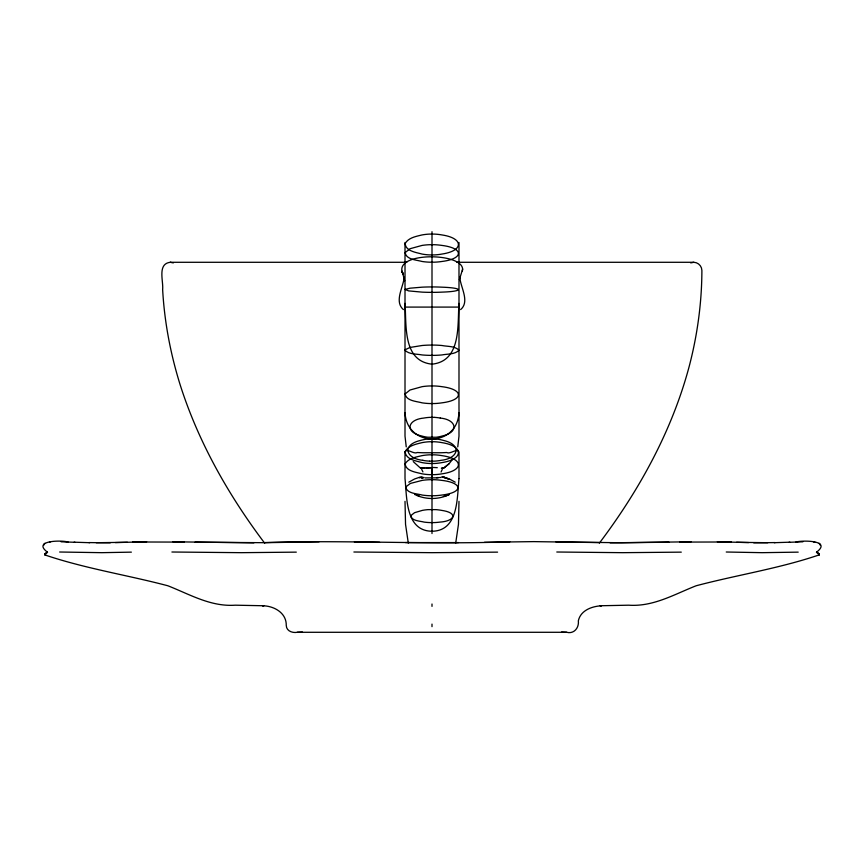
<?xml version="1.0" encoding="UTF-8"?>
<svg xmlns="http://www.w3.org/2000/svg" width="864" height="864" viewBox="0 0 864 864"><rect width="100%" height="100%" fill="white"/><g stroke="black" fill="none" stroke-linecap="round" stroke-linejoin="round"><path stroke-width="1.3" d="M432 473.656L432 467.683L422.69 468.191M458.989 412.744L458.989 436.126L457.758 446.882M458.989 303.383C457.391 325.048 461.516 361.087 432 364.165C402.484 361.087 406.609 325.048 405.011 303.383M444.474 477.781L441.947 476.604M459.4 279.569L462.694 268.996M462.359 270.994C467.197 252.342 392.558 250.97 402.754 273.478L402.116 271.253M455.706 543.078L458.46 524.351L458.989 501.347M404.201 277.398C403.272 287.323 394.016 301.45 403.38 309.593M46.04 552.841L44.777 554.472L47.142 552.01L46.613 552.334M44.777 554.472L46.764 553.316M441.072 472.014L442.282 469.325M44.885 554.051L44.906 554.936C84.791 568.48 127.084 575.003 167.864 585.77C189.767 594.346 210.665 606.906 235.278 605.189L263.963 605.761L262.505 605.761C273.769 605.837 286.513 612.706 286.254 625.374C286.308 631.066 292.507 633.215 297.313 632.286L566.687 632.286C574.052 634.252 579.204 627.739 578.34 620.816C580.651 610.286 591.916 606.323 601.495 605.761L600.037 605.761L628.722 605.189C653.335 606.906 674.233 594.346 696.136 585.77C736.906 574.992 779.22 568.501 819.072 554.936L819.104 554.018L816.858 552.01L817.387 552.334M44.723 554.483L44.928 554.936M819.126 554.04L819.072 554.936L817.96 552.841M819.072 554.936L819.094 554.062L817.236 553.316M68.137 542.095C62.78 540.086 31.277 540.151 47.585 552.28M44.258 544.028L43.643 545.065L44.928 543.24M599.378 543.121C639.436 489.996 672.192 430.477 689.332 365.893C697.442 334.735 701.806 302.605 701.892 270.389C701.806 266.036 698.144 262.375 693.803 262.289L456.872 262.289M449.042 463.774L443.416 468.353L449.042 463.774L452.358 459.605M49.496 541.987L50.684 541.782M460.62 309.593C470.135 301.655 460.393 286.988 459.853 277.43M170.316 262.289C157.14 263.704 163.566 281.178 162.637 289.494C164.43 321.916 170.532 354.024 180.22 384.998C198.472 442.292 228.539 495.256 264.632 543.121M408.812 482.166L414.558 478.991L420.196 477.047M447.563 495.31C437.767 499.565 426.244 499.554 416.437 495.31M443.362 496.444L448.805 494.672M444.55 496.055L449.323 494.5L444.809 495.914M422.053 476.604L419.58 477.868M816.415 552.28C832.81 539.957 801.122 540.216 795.863 542.095M690.703 262.904L693.803 262.289M422.053 468.18L420.682 468.331L421.524 468.223M421.297 468.245L420.595 468.353M422.41 468.212L423.079 468.148M421.006 468.342L423.263 468.137M423.457 468.115L424.3 468.04M421.74 468.202L421.189 468.331M426.06 467.899L428.285 467.77M420.746 468.364L413.262 461.603M297.313 632.286L302.454 632.048M424.98 477.922L436.612 477.835M115.376 542.581L146.653 541.782M127.429 542.3L96.228 542.711M423.144 477.986L422.021 478.008M802.883 541.793L789.026 542.3M132.581 541.976L184.302 542.095M774.295 542.7L789.88 542.192M131.382 552.139L101.855 552.679L59.638 552.01M798.196 552.139L762.145 552.679L726.246 552.01M264.503 542.581C346.27 539.86 428.047 544.774 509.814 541.793M484.445 542.3L533.779 541.62L599.497 542.581M668.974 542.192L621.853 542.754L555.984 541.912M691.049 541.793L610.103 542.83M679.698 542.095L731.419 541.976M775.116 542.581L753.721 542.83M296.309 552.139L241.391 552.679L171.914 552.01M681.286 552.139L622.609 552.679L556.783 552.01M319.075 541.782L264.902 542.7L195.026 542.192M497.588 552.139L432 552.679L353.884 552.01M458.492 542.581L405.508 542.581M110.279 542.83L88.884 542.581M767.772 542.711L736.571 542.3M253.897 542.83L172.951 541.793M406.782 262.289L170.23 262.289L173.329 262.904M405.043 307.087L458.957 307.087M561.546 632.048L566.687 632.286M354.38 541.912L379.555 542.3M717.347 541.782L748.624 542.581M434.117 417.366L429.883 417.366A44.971 43.394 0 0 0 423.716 418.079C407.387 419.591 404.438 432.097 421.772 436.007A36.58 35.305 0 0 0 427.788 437.238L436.212 437.238A36.58 35.305 0 0 0 442.228 436.007C459.562 432.097 456.613 419.591 440.284 418.079M429.689 461.149L434.311 461.149A47.801 47.293 0 0 0 441.05 460.339C458.773 458.492 462.229 444.56 443.178 440.359A41.062 40.619 0 0 0 436.601 439.031L427.399 439.031A41.062 40.619 0 0 0 420.822 440.359C401.771 444.56 405.227 458.492 422.95 460.339M74.12 542.192L89.705 542.7M61.117 541.793L74.974 542.3M442.206 468.202L443.372 468.342L442.357 468.288M441.353 468.191L442.055 468.256M813.316 541.782L814.892 542.225L814.417 541.912M414.677 494.5L419.191 495.914M442.789 476.863L448.956 479.164L443.254 477.025M443.804 477.047L449.442 478.991L455.188 482.166M819.072 543.24L820.357 545.065L819.742 544.028M421.643 469.26L422.928 471.917M402.926 274.18L402.3 271.825L404.676 280.832M402.17 271.436L402.829 273.823M406.242 446.882L405.011 436.126L405.011 412.744M408.294 543.078L405.54 524.351L405.011 501.347M432 476.496L432 477.76M458.989 242.503L458.989 408.802C460.793 448.999 403.207 448.999 405.011 408.802L405.011 242.503M432 231.714L432 533.542M432 604.012L432 606.377M432 624.1L432 626.648M434.236 417.366A44.971 43.394 0 0 1 440.413 418.079M429.494 461.149A47.801 47.293 0 0 1 422.744 460.339M421.448 478.094A20.747 1.318 -10.3 0 1 423.889 477.382M428.63 467.834A8.467 0.734 -0.2 0 1 432 467.759M432.108 467.478A9.104 0.983 0 0 1 437.292 467.694M420.8 468.223A9.806 1.026 3.3 0 1 420.725 468.104M437.962 477.824A16.092 0.54 0.5 0 1 436.784 477.846M439.16 477.63A19.796 0.572 4.2 0 1 437.281 477.544M441.169 477.49A21.244 1.08 7.2 0 1 439.884 477.425M442.843 467.921A14.224 0.95 0.9 0 1 442.033 468.212M458.989 478.57C457.034 497.783 458.6 530.917 432 531.252C405.4 530.917 406.966 497.783 405.011 478.57L405.011 452.002C406.631 447.541 413.705 454.68 417.377 452.509A18.781 1.285 0 0 0 422.842 452.747L441.158 452.747A18.781 1.285 0 0 0 446.623 452.509C450.295 454.68 457.369 447.541 458.989 452.002L458.989 478.57M405.162 451.591C405.443 459.378 416.102 460.922 422.086 462.607A54.259 54.238 0 0 0 429.473 463.482L434.527 463.482A54.259 54.238 0 0 0 441.914 462.607C463.882 459.216 463.903 446.008 441.914 442.627A54.4 54.378 0 0 0 434.527 441.752L429.473 441.752A54.4 54.378 0 0 0 422.086 442.627C416.038 444.139 408.337 445.576 405.162 451.591M405.162 243.529C405.572 251.165 416.21 252.418 422.086 254.07A54.983 53.276 0 0 0 429.473 254.902L434.527 254.902A54.983 53.276 0 0 0 441.914 254.059C463.892 250.841 463.882 238.172 441.914 234.932A54.907 53.19 0 0 0 434.527 234.101L429.473 234.101A54.907 53.19 0 0 0 422.086 234.932C416.092 236.401 408.445 237.665 405.162 243.529M405.162 463.806C405.734 471.269 416.318 472.219 422.086 473.839A54.929 50.641 0 0 0 429.473 474.638L434.527 474.638A54.929 50.641 0 0 0 441.914 473.839C463.892 470.772 463.892 458.698 441.914 455.63A54.929 50.63 0 0 0 434.527 454.831L429.473 454.831A54.929 50.63 0 0 0 422.086 455.63C416.146 457.045 408.575 458.114 405.162 463.806M405.162 252.623C406.145 259.643 416.545 259.913 422.086 261.479A55.004 44.831 0 0 0 429.473 262.181L434.527 262.181A55.004 44.831 0 0 0 441.914 261.479C463.882 258.768 463.892 248.108 441.914 245.419A55.166 44.971 0 0 0 434.527 244.717L429.473 244.717A55.166 44.971 0 0 0 422.086 245.419L409.99 248.735L405.162 252.623M405.162 393.941C406.123 400.982 416.545 401.274 422.086 402.84A53.935 43.189 0 0 0 429.473 403.542L434.527 403.542A53.935 43.189 0 0 0 441.914 402.84C463.892 400.129 463.871 389.405 441.914 386.672A53.687 42.995 0 0 0 434.527 385.97L429.473 385.97A53.687 42.995 0 0 0 422.086 386.672L409.99 390.02L405.162 393.941M410.724 515.689C411.653 521.068 419.85 520.916 424.138 522.104A37.433 22.939 0 0 0 429.991 522.59L434.009 522.59A37.433 22.939 0 0 0 439.862 522.104C454.345 521.24 458.924 512.892 441.709 510.397A33.62 20.606 0 0 0 435.996 509.63L428.004 509.63A33.62 20.606 0 0 0 422.291 510.397L414.547 512.698L410.724 515.689M405.691 486.983C406.868 493.636 416.956 493.582 422.28 495.072A53.104 39.604 0 0 0 429.527 495.72L434.473 495.72A53.104 39.604 0 0 0 441.72 495.072C463.277 492.631 463.234 482.846 441.72 480.362A52.65 39.269 0 0 0 434.473 479.714L429.527 479.714A52.65 39.269 0 0 0 422.28 480.362L410.422 483.419L405.691 486.983M405.162 349.747L405.011 350.233C409.104 354.553 416.545 353.83 422.086 354.942A54.713 25.985 0 0 0 429.473 355.352L434.527 355.352A54.713 25.985 0 0 0 441.914 354.942C447.455 353.83 454.896 354.553 458.989 350.233C454.896 345.902 447.455 346.626 441.914 345.503A54.486 25.877 0 0 0 434.527 345.092L429.473 345.092A54.486 25.877 0 0 0 422.086 345.503L409.99 347.458L405.162 349.747M405.162 289.408L408.553 290.887L422.086 292.129A55.825 14.148 0 0 0 429.473 292.345L434.527 292.345A55.825 14.148 0 0 0 441.914 292.129C463.687 291.416 463.676 287.906 441.914 287.172A54.918 13.91 0 0 0 434.527 286.945L429.473 286.945A54.918 13.91 0 0 0 422.086 287.172L409.99 288.198L405.162 289.408"/></g></svg>
